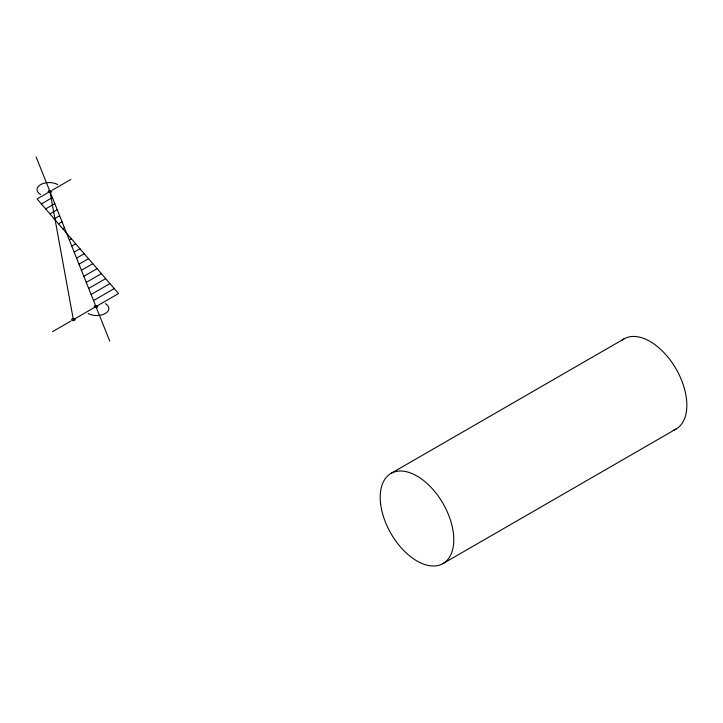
<?xml version="1.0" encoding="UTF-8"?>
<svg xmlns="http://www.w3.org/2000/svg" width="723" height="723" viewBox="0 0 723 723"><rect width="100%" height="100%" fill="white"/><g stroke="black" fill="none" stroke-linecap="round" stroke-linejoin="round"><path stroke-width="1.08" d="M52.399 190.104L70.8 179.476M41.374 203.922L52.372 197.569M45.666 208.902L54.794 203.633M49.95 213.881L57.216 209.688M54.234 218.861L59.629 215.743M58.527 223.841L62.051 221.798M62.811 228.82L64.474 227.853M69.318 239.973L71.387 238.78M71.74 246.028L75.671 243.759M74.162 252.083L79.955 248.739M76.584 258.138L84.248 253.719M79.006 264.202L88.531 258.698M81.419 270.257L92.815 263.678M83.841 276.313L97.108 268.658M86.263 282.368L101.392 273.637M88.685 288.423L105.675 278.617M91.107 294.487L109.968 283.597M93.529 300.542L114.252 288.576M52.508 331.676L70.908 321.057M390.962 473.438L624.03 338.879M443.009 563.579L676.068 429.019M36.15 156.99L109.751 341.12M40.587 194.523A12.146 7.013 0 0 1 40.587 184.609A12.146 7.013 0 0 1 57.759 184.609M105.314 303.597A12.146 7.013 0 0 1 105.314 313.511A12.146 7.013 0 0 1 88.143 313.511M621.482 340.669A52.038 30.05 60 0 1 676.068 368.92A52.038 30.05 60 0 1 673.249 430.33M49.95 191.514L37.09 198.942L118.536 293.556L73.357 319.638L49.95 191.514M72.381 320.47A1.735 1.003 0 0 0 75.084 319.711A1.735 1.003 0 0 0 72.598 318.744A1.735 1.003 0 0 0 72.381 320.47M49.083 192.381A1.735 1.003 0 0 0 51.685 191.514A1.735 1.003 0 0 0 49.083 190.646A1.735 1.003 0 0 0 49.083 192.381M95.084 307.465A1.735 1.003 0 0 0 97.686 306.597A1.735 1.003 0 0 0 95.084 305.73A1.735 1.003 0 0 0 95.084 307.465M380.65 504.229A52.038 30.05 60 0 0 440.18 564.889A52.038 30.05 60 0 0 430.131 486.407A52.038 30.05 60 0 0 380.65 504.229"/></g></svg>
